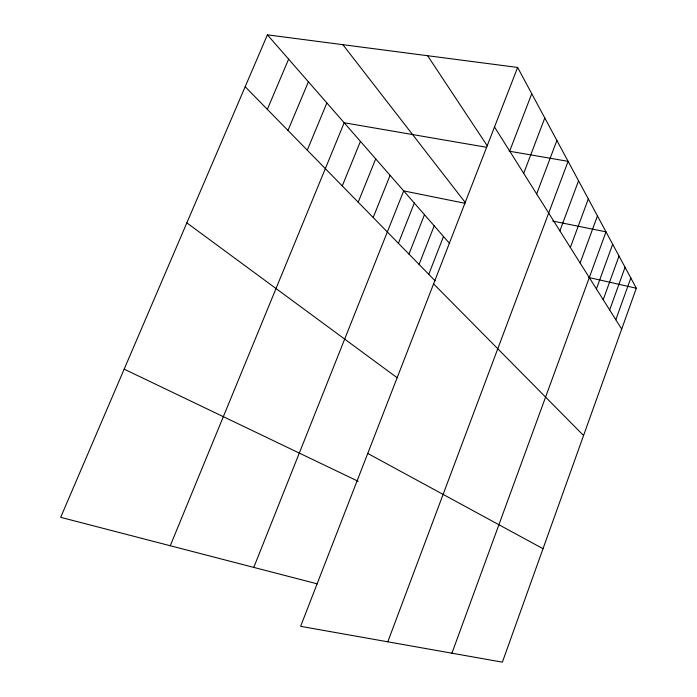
<?xml version="1.0" encoding="UTF-8"?>
<svg xmlns="http://www.w3.org/2000/svg" width="697" height="697" viewBox="0 0 697 697"><rect width="100%" height="100%" fill="white"/><g stroke="black" fill="none" stroke-linecap="round" stroke-linejoin="round"><path stroke-width="1.05" d="M517.627 67.443L636.326 288.236L502.38 662.15L300.616 626.333L517.627 67.443L267.404 34.85L60.674 517.331L317.222 583.851M615.817 319.74L630.82 278.007M603.201 299.701L619.023 256.06M609.666 309.956L625.061 267.291M596.423 288.915L612.68 244.255M451.926 653.194L606.015 231.857L552.634 221.045M580.122 263.022L597.451 215.922M570.346 247.487L588.312 198.933M559.891 230.873L578.554 180.784M387.802 641.806L568.099 161.338L509.15 151.179M536.655 193.949L556.877 140.463M523.691 173.353L544.793 117.985M509.681 151.092L531.75 93.72M428.768 274.313L443.501 236.483M419.089 264.424L434.196 225.828M408.973 254.083L424.473 214.693M398.396 243.279L414.314 203.062M253.778 567.402L403.685 190.891L464.977 203.297M373.183 217.516L390.102 175.339M358.188 202.2L375.709 158.855M342.271 185.933L360.427 141.369M170.26 545.742L344.187 122.768L486.384 147.259M307.272 150.177L326.876 102.947M287.983 130.47L308.396 81.784M267.334 109.368L288.619 59.14M588.765 277.493L636.326 288.236M124.171 369.149L358.153 481.287M367.755 453.442L543.024 548.705M186.84 222.874L397.229 377.791M433.595 283.862L583.563 435.512M245.178 86.724L435.189 280.874M267.404 34.85L449.678 243.558M342.863 44.678L465.396 202.688M427.618 55.725L487.281 145.83M494.513 126.985L621.689 329.071"/></g></svg>
